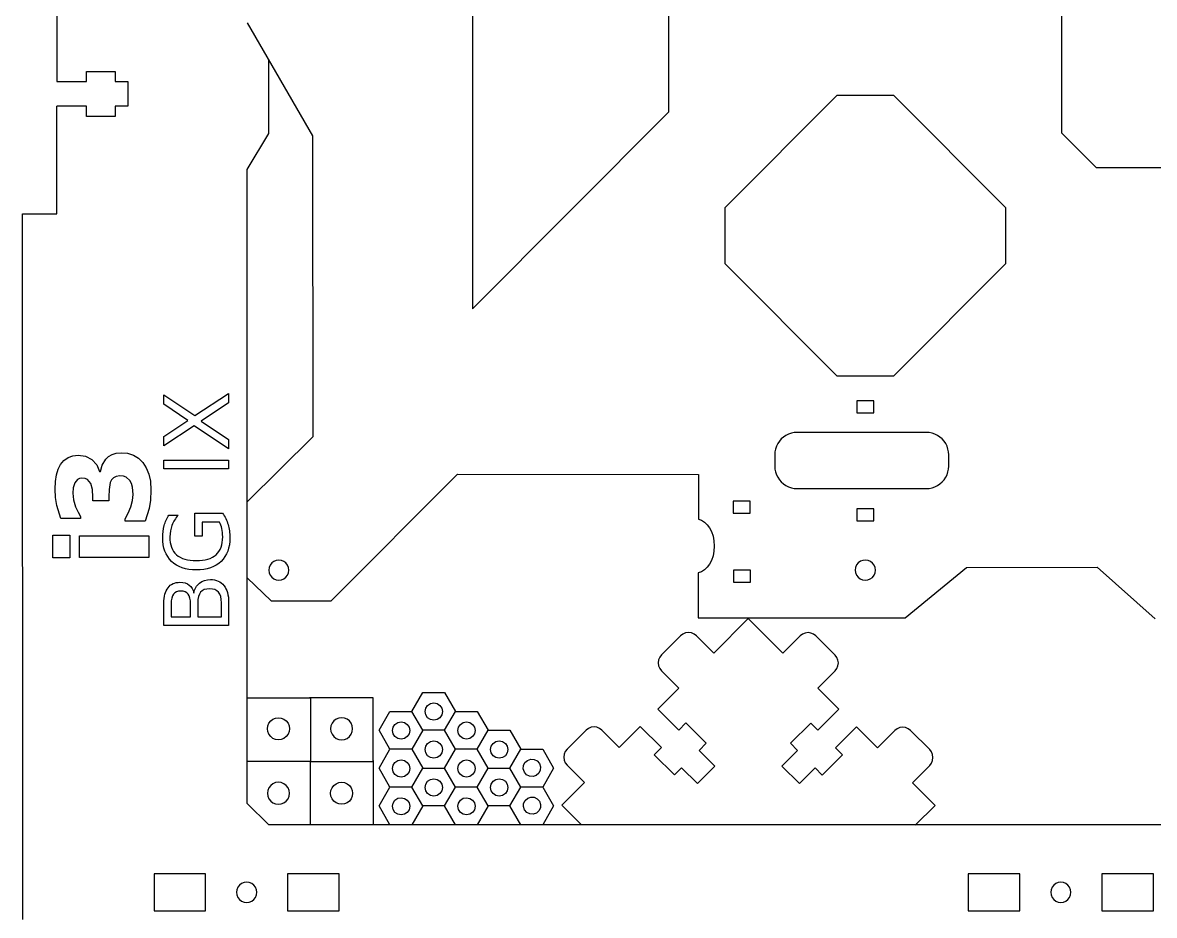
# Model space of a CAD drawing. Extents: x 67 to 939, y 34 to 584.
# Drawn here: x 66.6 to 267.9, y 212.4 to 371.2 of the extents above; entities that cross this region are included whole.
import ezdxf

# ---------------------------------------------------------------- set-up
doc = ezdxf.new("R2010")
doc.units = 0
doc.layers.get('0').update_dxf_attribs({"linetype": 'CONTINUOUS'})

msp = doc.modelspace()

# ---------------------------------------------------------------- linework, layer by layer
at = {"color": 0}
for p, q in [((146.633701, 436.327529), (146.633701, 320.328439)), ((181.563724, 355.328171), (181.563724, 401.327797)), ((191.543751, 338.32829), (211.503749, 358.328137)), ((211.503749, 358.328137), (221.483775, 358.328137)), ((221.483775, 358.328137), (241.4438, 338.32829)), ((146.633701, 320.328439), (181.563724, 355.328171)), ((191.543751, 328.328366), (191.543751, 338.32829)), ((241.4438, 338.32829), (241.4438, 328.328366)), ((211.503749, 308.328519), (191.543751, 328.328366)), ((241.4438, 328.328366), (221.483775, 308.328519)), ((201.523778, 318.258085), (201.523778, 318.258085)), ((231.393556, 318.258085), (231.393556, 318.258085)), ((221.483775, 308.328519), (211.503749, 308.328519)), ((106.526728, 251.083255), (117.815617, 251.083255)), ((128.966923, 251.083255), (117.678034, 251.083255)), ((128.966923, 239.794366), (128.966923, 251.083255)), ((128.966922, 239.931961), (128.966922, 228.643072))]:
    msp.add_line(p, q, dxfattribs=at)
at = {"color": 3}
for p, q in [((251.423799, 351.573007), (251.423799, 401.328277)), ((72.722046, 379.827005), (72.722131, 360.729639)), ((110.407236, 351.508832), (110.407236, 364.564768)), ((78.011511, 360.729639), (78.011511, 362.529624)), ((78.011511, 362.529624), (83.101333, 362.529624)), ((83.101333, 362.529624), (83.101333, 360.729639)), ((72.722131, 360.729639), (78.011511, 360.729639)), ((83.101333, 360.729639), (85.350108, 360.729639)), ((85.350108, 360.729639), (85.350108, 356.329654)), ((78.011511, 356.329654), (72.722131, 356.329654)), ((78.011511, 354.529668), (78.011511, 356.329654)), ((85.350108, 356.329654), (83.101333, 356.329654)), ((83.101333, 356.329654), (83.101333, 354.529668)), ((83.101333, 354.529668), (78.011511, 354.529668)), ((106.561958, 345.119838), (110.407236, 351.508832)), ((257.629216, 345.362622), (251.423799, 351.573007)), ((106.561958, 232.294068), (106.561958, 345.119838)), ((271.916483, 345.3598), (257.629216, 345.362622)), ((110.392843, 228.503626), (106.561958, 232.294068)), ((387.489994, 228.503626), (110.392843, 228.503626))]:
    msp.add_line(p, q, dxfattribs=at)
at = {"color": 4}
for p, q in [((106.561476, 371.206501), (118.207093, 351.054113)), ((118.207093, 351.054113), (118.264113, 297.521976)), ((118.264113, 297.521976), (106.590262, 285.972991)), ((121.511972, 268.328627), (143.95629, 290.882303)), ((143.95629, 290.882303), (186.823675, 290.839123)), ((186.823675, 290.839123), (186.801379, 282.912574)), ((186.801379, 282.912574), (187.360645, 282.689477)), ((187.360645, 282.689477), (187.89505, 282.355241)), ((187.89505, 282.355241), (188.378649, 281.900045)), ((188.378649, 281.900045), (188.799992, 281.342233)), ((188.799992, 281.342233), (189.147634, 280.666141)), ((189.147634, 280.666141), (189.410123, 279.890171)), ((189.410123, 279.890171), (189.576013, 279.032667)), ((189.576013, 279.032667), (189.633855, 278.112002)), ((189.633855, 278.112002), (189.576013, 277.191365)), ((189.410123, 276.333861), (189.147634, 275.557891)), ((189.576013, 277.191365), (189.410123, 276.333861)), ((187.89505, 273.868791), (187.360645, 273.534555)), ((188.378649, 274.323987), (187.89505, 273.868791)), ((188.799992, 274.881799), (188.378649, 274.323987)), ((189.147634, 275.557891), (188.799992, 274.881799)), ((223.589389, 265.313365), (234.465589, 274.303159)), ((234.465589, 274.303159), (257.715763, 274.369876)), ((257.715763, 274.369876), (268.068003, 265.146544)), ((106.590262, 272.45751), (110.836634, 268.328599)), ((186.797482, 273.320659), (186.79243, 265.33933)), ((187.360645, 273.534555), (186.797482, 273.320659)), ((110.836634, 268.328599), (121.511972, 268.328627)), ((186.79243, 265.33933), (223.589389, 265.313365)), ((135.834431, 241.959502), (137.775725, 238.597089)), ((141.658405, 238.597089), (143.599699, 241.959504)), ((135.833251, 235.233816), (137.774545, 238.596231)), ((137.774545, 238.596231), (141.657121, 238.596228)), ((143.599699, 235.234677), (141.658405, 238.597089)), ((147.481096, 235.233816), (149.422389, 238.596231)), ((149.422389, 238.596231), (153.304966, 238.596228)), ((137.774545, 231.871403), (135.833251, 235.233816)), ((147.482275, 235.234677), (143.599699, 235.234677)), ((149.422389, 231.871403), (147.481096, 235.233816)), ((153.295858, 231.869154), (155.237147, 235.231569)), ((141.657121, 231.871403), (137.774545, 231.871403)), ((153.304966, 231.871403), (149.422389, 231.871403)), ((155.237144, 228.506742), (153.295858, 231.869154))]:
    msp.add_line(p, q, dxfattribs=at)
at = {"color": 2}
for p, q in [((72.722103, 337.228636), (72.722103, 356.328477)), ((66.641907, 211.653717), (66.632876, 337.231459)), ((66.632876, 337.231459), (72.722103, 337.228636)), ((135.833251, 248.68663), (137.774545, 252.049045)), ((137.774545, 252.049045), (141.657121, 252.049042)), ((141.657121, 252.049042), (143.598415, 248.68663)), ((137.774545, 245.324217), (135.833251, 248.68663)), ((141.657121, 245.324217), (137.774545, 245.324217)), ((147.481096, 241.960131), (149.422389, 245.322546)), ((149.422389, 245.322546), (153.304966, 245.322543)), ((153.304966, 245.322543), (155.246259, 241.960131)), ((130.010561, 238.597089), (131.951855, 241.959504)), ((149.422389, 238.597718), (147.481096, 241.960131)), ((131.951855, 235.234677), (130.010561, 238.597089)), ((135.834431, 235.234677), (131.951855, 235.234677)), ((141.658405, 231.870774), (143.599699, 235.233189)), ((137.775725, 231.870774), (135.834431, 228.508362)), ((143.599699, 228.508362), (141.658405, 231.870774)), ((149.423569, 231.870774), (147.482275, 228.508362))]:
    msp.add_line(p, q, dxfattribs=at)
at = {"color": 1}
for p, q in [((91.74819, 303.333081), (91.74819, 305.007675)), ((91.74819, 305.007675), (97.281289, 301.303508)), ((97.281289, 301.303508), (103.269692, 305.25462)), ((103.269692, 305.25462), (103.269692, 303.580026)), ((96.031132, 300.45464), (91.74819, 303.333081)), ((103.269692, 303.580026), (98.369388, 300.338873)), ((91.74819, 297.591637), (96.031132, 300.45464)), ((98.369388, 300.338873), (103.269692, 297.074578)), ((97.119232, 299.505442), (91.74819, 295.917043)), ((103.269692, 295.392279), (97.119232, 299.505442)), ((91.74819, 295.917043), (91.74819, 297.591637)), ((103.269692, 297.074578), (103.269692, 295.392279)), ((73.980673, 293.340052), (74.706915, 293.862776)), ((74.706915, 293.862776), (75.554005, 294.176427)), ((75.554005, 294.176427), (76.502667, 294.280998)), ((76.502667, 294.280998), (77.811049, 294.078761)), ((77.811049, 294.078761), (78.946344, 293.472121)), ((81.433992, 293.565667), (81.924156, 294.018224)), ((81.924156, 294.018224), (82.537848, 294.385533)), ((82.537848, 294.385533), (83.277806, 294.629015)), ((83.277806, 294.629015), (84.146825, 294.710174)), ((84.146825, 294.710174), (85.291772, 294.59873)), ((85.291772, 294.59873), (86.33241, 294.264491)), ((86.33241, 294.264491), (87.246754, 293.7156)), ((72.968906, 291.770485), (73.394469, 292.60825)), ((73.394469, 292.60825), (73.980673, 293.340052)), ((78.946344, 293.472121), (79.809888, 292.535327)), ((79.809888, 292.535327), (80.302761, 291.342667)), ((80.456515, 291.342667), (80.753046, 292.481696)), ((80.753046, 292.481696), (81.433992, 293.565667)), ((87.246754, 293.7156), (88.012818, 292.960387)), ((88.012818, 292.960387), (88.623773, 292.015358)), ((88.623773, 292.015358), (89.072675, 290.91897)), ((91.74819, 291.811585), (91.74819, 293.370411)), ((91.74819, 293.370411), (103.269692, 293.370411)), ((103.269692, 293.370411), (103.269692, 291.811585)), ((72.469147, 289.605268), (72.658603, 290.775911)), ((72.658603, 290.775911), (72.968906, 291.770485)), ((76.376288, 289.934056), (75.887592, 289.361789)), ((76.734625, 290.107369), (76.376288, 289.934056)), ((77.183584, 290.165151), (76.734625, 290.107369)), ((77.754633, 290.103249), (77.183584, 290.165151)), ((78.193996, 289.917521), (77.754633, 290.103249)), ((78.77608, 289.22972), (78.193996, 289.917521)), ((80.302761, 291.342667), (80.456515, 291.342667)), ((82.443106, 289.881758), (82.213829, 289.405821)), ((82.779458, 290.253185), (82.443106, 289.881758)), ((83.253084, 290.492546), (82.779458, 290.253185)), ((83.894208, 290.572313), (83.253084, 290.492546)), ((84.546282, 290.515925), (83.894208, 290.572313)), ((85.030943, 290.346733), (84.546282, 290.515925)), ((85.706385, 289.746966), (85.030943, 290.346733)), ((89.072675, 290.91897), (89.348604, 289.619017)), ((103.269692, 291.811585), (91.74819, 291.811585)), ((72.489721, 286.757764), (72.405957, 288.239295)), ((72.405985, 288.239295), (72.469147, 289.605268)), ((75.623968, 288.437381), (75.558069, 287.534993)), ((75.887592, 289.361789), (75.623968, 288.437381)), ((79.039703, 288.162254), (78.77608, 289.22972)), ((79.105574, 286.786652), (79.039703, 288.162254)), ((82.005153, 288.140238), (81.98314, 286.84168)), ((82.213829, 289.405821), (82.005153, 288.140238)), ((85.996086, 289.217333), (85.706385, 289.746966)), ((86.162202, 288.574928), (85.996086, 289.217333)), ((86.266511, 287.281848), (86.162202, 288.574928)), ((89.348604, 289.619017), (89.44058, 288.063228)), ((89.44058, 288.063228), (89.360965, 286.284551)), ((72.740927, 285.306481), (72.489721, 286.757764)), ((75.558069, 287.534993), (75.700845, 286.302418)), ((75.700845, 286.302418), (76.063303, 285.080898)), ((79.105574, 286.137343), (79.105574, 286.786652)), ((81.98314, 286.137343), (79.105574, 286.137343)), ((81.98314, 286.84168), (81.98314, 286.137343)), ((85.849161, 285.064363), (86.162202, 286.226768)), ((86.162202, 286.226768), (86.266511, 287.281848)), ((89.360965, 286.284551), (89.122092, 284.778243)), ((73.438354, 283.022976), (72.740927, 285.306481)), ((76.063303, 285.080898), (76.519092, 284.112461)), ((76.519092, 284.112461), (76.941946, 283.364121)), ((84.860706, 282.945935), (85.393372, 283.926762)), ((85.393372, 283.926762), (85.849161, 285.064363)), ((89.122092, 284.778243), (88.408211, 282.549766)), ((97.25042, 279.834779), (97.25042, 283.9248)), ((97.25042, 283.9248), (102.197027, 283.9248)), ((76.941946, 283.022976), (73.438354, 283.022976)), ((76.941946, 283.364121), (76.941946, 283.022976)), ((84.860706, 282.549766), (84.860706, 282.945935)), ((88.408211, 282.549766), (84.860706, 282.549766)), ((92.635646, 283.623838), (94.294805, 283.623838)), ((101.625968, 282.381383), (98.531443, 282.381383)), ((98.531443, 282.381383), (98.531443, 279.834779)), ((72.01062, 275.97983), (72.01062, 280.051642)), ((72.01062, 280.051642), (75.008977, 280.051642)), ((75.008977, 280.051642), (75.008977, 275.97983)), ((76.766262, 276.08988), (76.766262, 279.941589)), ((76.766262, 279.941589), (89.100135, 279.941589)), ((89.100135, 279.941589), (89.100135, 276.08988)), ((98.531443, 279.834779), (97.25042, 279.834779)), ((75.008977, 275.97983), (72.01062, 275.97983)), ((89.100135, 276.08988), (76.766262, 276.08988)), ((91.74819, 263.968585), (91.74819, 267.950571)), ((93.029213, 267.834832), (93.029213, 265.527439)), ((96.50187, 265.527439), (96.50187, 267.834832)), ((103.269692, 268.104918), (103.269692, 263.968585)), ((103.269692, 263.968585), (91.74819, 263.968585)), ((93.029213, 265.527439), (96.50187, 265.527439))]:
    msp.add_line(p, q, dxfattribs=at)
at = {"color": 7}
for p, q in [((218.012654, 303.936774), (214.987155, 303.936774)), ((214.987155, 303.936774), (214.987155, 301.80213)), ((218.012654, 301.80213), (218.012654, 303.936774)), ((214.987155, 301.80213), (218.012654, 301.80213)), ((202.853242, 298.024106), (202.384923, 297.792712)), ((203.347696, 298.19231), (202.853242, 298.024106)), ((203.859844, 298.29439), (203.347696, 298.19231)), ((204.380911, 298.328596), (203.859844, 298.29439)), ((227.334919, 298.328596), (204.380911, 298.328596)), ((227.856014, 298.29439), (227.334919, 298.328596)), ((228.368134, 298.19231), (227.856014, 298.29439)), ((228.862588, 298.024106), (228.368134, 298.19231)), ((229.330935, 297.792712), (228.862588, 298.024106)), ((200.923746, 296.328628), (200.692775, 295.859349)), ((201.213842, 296.763617), (200.923746, 296.328628)), ((201.558153, 297.157006), (201.213842, 296.763617)), ((201.950724, 297.501995), (201.558153, 297.157006)), ((202.384923, 297.792712), (201.950724, 297.501995)), ((229.765106, 297.502023), (229.330935, 297.792712)), ((230.157705, 297.157035), (229.765106, 297.502023)), ((230.501988, 296.763645), (230.157705, 297.157035)), ((230.792113, 296.328571), (230.501988, 296.763645)), ((231.023055, 295.859349), (230.792113, 296.328571)), ((200.423055, 294.850715), (200.388878, 294.328632)), ((200.388878, 294.328632), (200.388906, 292.328608)), ((200.524937, 295.363908), (200.423055, 294.850715)), ((200.692775, 295.859349), (200.524937, 295.363908)), ((231.190921, 295.363908), (231.023055, 295.859349)), ((231.292775, 294.850715), (231.190921, 295.363908)), ((231.326952, 294.328632), (231.292775, 294.850715)), ((231.326952, 292.328636), (231.326952, 294.328632)), ((200.388906, 292.328608), (200.423055, 291.806553)), ((231.292775, 291.806553), (231.326952, 292.328636)), ((200.423055, 291.806553), (200.524937, 291.29336)), ((200.524937, 291.29336), (200.692775, 290.797891)), ((200.692775, 290.797891), (200.923746, 290.328668)), ((200.923746, 290.328668), (201.213842, 289.893594)), ((201.213842, 289.893594), (201.558153, 289.500205)), ((230.157705, 289.500233), (230.501988, 289.893622)), ((230.501988, 289.893622), (230.792113, 290.328668)), ((230.792113, 290.328668), (231.023055, 290.797891)), ((231.023055, 290.797891), (231.190921, 291.293388)), ((231.190921, 291.293388), (231.292775, 291.806553)), ((201.558153, 289.500205), (201.950724, 289.155244)), ((201.950724, 289.155244), (202.384923, 288.864527)), ((202.384923, 288.864527), (202.853242, 288.633133)), ((202.853242, 288.633133), (203.347696, 288.464985)), ((203.347696, 288.464985), (203.859844, 288.362906)), ((203.859844, 288.362906), (204.380911, 288.328672)), ((204.380911, 288.328672), (227.334919, 288.328672)), ((227.334919, 288.328672), (227.856014, 288.362906)), ((227.856014, 288.362906), (228.368134, 288.464985)), ((228.368134, 288.464985), (228.862588, 288.633133)), ((228.862588, 288.633133), (229.330935, 288.864556)), ((229.330935, 288.864556), (229.765106, 289.155273)), ((229.765106, 289.155273), (230.157705, 289.500233)), ((195.992479, 286.084497), (192.966981, 286.084497)), ((192.966981, 286.084497), (192.966981, 283.949853)), ((195.992479, 283.949853), (195.992479, 286.084497)), ((192.966981, 283.949853), (195.992479, 283.949853)), ((218.01851, 284.71634), (214.993012, 284.71634)), ((214.993012, 284.71634), (214.993012, 282.581696)), ((218.01851, 282.581696), (218.01851, 284.71634)), ((214.993012, 282.581696), (218.01851, 282.581696)), ((110.457102, 274.284278), (110.395888, 273.818414)), ((110.395888, 273.818414), (110.457102, 273.352522)), ((110.636567, 274.718392), (110.457102, 274.284278)), ((110.922063, 275.091152), (110.636567, 274.718392)), ((111.294088, 275.37724), (110.922063, 275.091152)), ((111.727356, 275.557072), (111.294088, 275.37724)), ((112.192289, 275.618399), (111.727356, 275.557072)), ((112.65725, 275.557072), (112.192289, 275.618399)), ((113.090489, 275.37724), (112.65725, 275.557072)), ((113.462543, 275.091152), (113.090489, 275.37724)), ((113.74801, 274.718392), (113.462543, 275.091152)), ((113.927504, 274.284278), (113.74801, 274.718392)), ((113.988718, 273.818414), (113.927504, 274.284278)), ((113.927504, 273.352522), (113.988718, 273.818414)), ((196.104169, 273.813786), (193.07867, 273.813786)), ((193.07867, 273.813786), (193.07867, 271.679141)), ((196.104169, 271.679141), (196.104169, 273.813786)), ((214.763867, 274.303695), (214.697488, 273.838536)), ((214.697488, 273.838536), (214.753481, 273.372023)), ((214.948186, 274.735777), (214.763867, 274.303695)), ((215.237803, 275.105347), (214.948186, 274.735777)), ((215.613017, 275.387203), (215.237803, 275.105347)), ((216.04826, 275.562152), (215.613017, 275.387203)), ((216.51387, 275.618286), (216.04826, 275.562152)), ((216.978098, 275.551738), (216.51387, 275.618286)), ((217.409305, 275.36708), (216.978098, 275.551738)), ((217.778141, 275.076871), (217.409305, 275.36708)), ((218.059432, 274.700923), (217.778141, 275.076871)), ((218.234043, 274.264805), (218.059432, 274.700923)), ((218.223657, 273.333105), (218.290064, 273.798292)), ((218.290064, 273.798292), (218.234043, 274.264805)), ((110.457102, 273.352522), (110.636567, 272.918436)), ((110.636567, 272.918436), (110.922063, 272.54562)), ((110.922063, 272.54562), (111.294088, 272.259588)), ((111.294088, 272.259588), (111.727356, 272.079728)), ((111.727356, 272.079728), (112.192289, 272.018429)), ((112.192289, 272.018429), (112.65725, 272.079728)), ((112.65725, 272.079728), (113.090489, 272.259588)), ((113.090489, 272.259588), (113.462543, 272.54562)), ((113.462543, 272.54562), (113.74801, 272.918436)), ((113.74801, 272.918436), (113.927504, 273.352522)), ((214.753481, 273.372023), (214.928092, 272.935905)), ((214.928092, 272.935905), (215.209411, 272.559957)), ((215.209411, 272.559957), (215.578247, 272.269748)), ((215.578247, 272.269748), (216.009455, 272.08509)), ((216.009455, 272.08509), (216.473682, 272.018542)), ((216.473682, 272.018542), (216.939292, 272.074648)), ((216.939292, 272.074648), (217.374507, 272.249597)), ((217.374507, 272.249597), (217.749722, 272.531481)), ((217.749722, 272.531481), (218.039366, 272.901051)), ((218.039366, 272.901051), (218.223657, 273.333105)), ((193.07867, 271.679141), (196.104169, 271.679141)), ((97.767459, 268.027759), (97.767459, 265.527439)), ((101.988666, 265.527439), (101.988666, 268.027759)), ((97.767459, 265.527439), (101.988666, 265.527439)), ((138.328683, 249.241168), (138.662176, 249.740275)), ((138.662176, 249.740275), (139.161286, 250.073769)), ((139.161286, 250.073769), (139.750027, 250.190877)), ((139.750027, 250.190877), (140.34886, 250.069978)), ((140.34886, 250.069978), (140.837875, 249.740275)), ((140.837875, 249.740275), (141.167579, 249.25126)), ((111.623474, 247.491264), (112.130644, 247.558091)), ((112.130644, 247.558091), (112.637847, 247.491113)), ((123.363007, 247.558091), (122.855804, 247.491113)), ((123.870177, 247.491264), (123.363007, 247.558091)), ((138.211574, 248.652427), (138.328683, 249.241168)), ((138.328683, 248.063686), (138.211574, 248.652427)), ((138.662176, 247.564579), (138.328683, 248.063686)), ((139.161286, 247.231085), (138.662176, 247.564579)), ((140.837875, 247.564579), (140.34886, 247.234876)), ((141.167579, 248.053594), (140.837875, 247.564579)), ((141.167579, 249.25126), (141.288477, 248.652427)), ((141.288477, 248.652427), (141.167579, 248.053594)), ((110.170806, 245.59485), (110.23764, 246.103047)), ((110.237456, 245.086624), (110.170806, 245.59485)), ((110.23764, 246.103047), (110.433469, 246.576576)), ((110.433469, 246.576576), (110.744934, 246.983128)), ((110.744934, 246.983128), (111.15082, 247.29507)), ((111.15082, 247.29507), (111.623474, 247.491264)), ((112.637847, 247.491113), (113.110411, 247.294888)), ((113.110411, 247.294888), (113.516234, 246.982765)), ((113.516234, 246.982765), (113.827572, 246.576093)), ((113.827572, 246.576093), (114.02328, 246.102473)), ((114.089962, 245.594277), (114.023126, 245.08614)), ((114.02328, 246.102473), (114.089962, 245.594277)), ((121.470371, 246.102473), (121.403689, 245.594277)), ((121.403689, 245.594277), (121.470525, 245.08614)), ((121.666079, 246.576093), (121.470371, 246.102473)), ((121.977417, 246.982765), (121.666079, 246.576093)), ((122.383241, 247.294888), (121.977417, 246.982765)), ((122.855804, 247.491113), (122.383241, 247.294888)), ((124.342831, 247.29507), (123.870177, 247.491264)), ((124.748717, 246.983128), (124.342831, 247.29507)), ((125.060182, 246.576576), (124.748717, 246.983128)), ((125.256011, 246.103047), (125.060182, 246.576576)), ((125.322845, 245.59485), (125.256011, 246.103047)), ((125.256195, 245.086624), (125.322845, 245.59485)), ((132.388884, 245.289385), (132.505992, 245.878126)), ((132.505992, 245.878126), (132.839486, 246.377233)), ((132.839486, 246.377233), (133.338596, 246.710727)), ((133.338596, 246.710727), (133.927337, 246.827835)), ((133.927337, 246.827835), (134.52617, 246.706937)), ((134.52617, 246.706937), (135.015185, 246.377233)), ((135.015185, 246.377233), (135.344888, 245.888218)), ((135.344888, 245.888218), (135.465787, 245.289385)), ((139.750027, 247.113977), (139.161286, 247.231085)), ((140.34886, 247.234876), (139.750027, 247.113977)), ((144.036729, 245.289385), (144.153837, 245.878126)), ((144.153837, 245.878126), (144.48733, 246.377233)), ((144.48733, 246.377233), (144.98644, 246.710727)), ((144.98644, 246.710727), (145.575181, 246.827835)), ((145.575181, 246.827835), (146.174014, 246.706937)), ((146.174014, 246.706937), (146.663029, 246.377233)), ((146.663029, 246.377233), (146.992733, 245.888218)), ((146.992733, 245.888218), (147.113631, 245.289385)), ((110.433194, 244.613034), (110.237456, 245.086624)), ((110.744532, 244.206392), (110.433194, 244.613034)), ((111.150358, 243.894329), (110.744532, 244.206392)), ((111.622952, 243.698044), (111.150358, 243.894329)), ((112.130089, 243.631066), (111.622952, 243.698044)), ((112.637289, 243.697833), (112.130089, 243.631066)), ((113.109921, 243.893967), (112.637289, 243.697833)), ((113.515802, 244.205939), (113.109921, 243.893967)), ((113.827297, 244.612581), (113.515802, 244.205939)), ((114.023126, 245.08614), (113.827297, 244.612581)), ((121.470525, 245.08614), (121.666354, 244.612581)), ((121.666354, 244.612581), (121.977849, 244.205939)), ((121.977849, 244.205939), (122.38373, 243.893967)), ((122.38373, 243.893967), (122.856362, 243.697833)), ((122.856362, 243.697833), (123.363563, 243.631066)), ((123.363563, 243.631066), (123.870699, 243.698044)), ((123.870699, 243.698044), (124.343293, 243.894329)), ((124.343293, 243.894329), (124.749119, 244.206392)), ((124.749119, 244.206392), (125.060457, 244.613034)), ((125.060457, 244.613034), (125.256195, 245.086624)), ((132.505992, 244.700644), (132.388884, 245.289385)), ((132.839486, 244.201537), (132.505992, 244.700644)), ((133.338596, 243.868044), (132.839486, 244.201537)), ((133.927337, 243.750935), (133.338596, 243.868044)), ((134.52617, 243.871834), (133.927337, 243.750935)), ((135.015185, 244.201537), (134.52617, 243.871834)), ((135.344888, 244.690552), (135.015185, 244.201537)), ((135.465787, 245.289385), (135.344888, 244.690552)), ((144.153837, 244.700644), (144.036729, 245.289385)), ((144.48733, 244.201537), (144.153837, 244.700644)), ((144.98644, 243.868044), (144.48733, 244.201537)), ((145.575181, 243.750935), (144.98644, 243.868044)), ((146.174014, 243.871834), (145.575181, 243.750935)), ((146.663029, 244.201537), (146.174014, 243.871834)), ((146.992733, 244.690552), (146.663029, 244.201537)), ((147.113631, 245.289385), (146.992733, 244.690552)), ((138.211574, 241.891746), (138.328683, 242.480487)), ((138.328683, 241.303005), (138.211574, 241.891746)), ((138.328683, 242.480487), (138.662176, 242.979594)), ((138.662176, 242.979594), (139.161286, 243.313087)), ((139.161286, 243.313087), (139.750027, 243.430195)), ((139.750027, 243.430195), (140.34886, 243.309297)), ((140.34886, 243.309297), (140.837875, 242.979594)), ((140.837875, 242.979594), (141.167579, 242.490579)), ((141.167579, 242.490579), (141.288477, 241.891746)), ((141.288477, 241.891746), (141.167579, 241.292912)), ((149.859419, 241.891746), (149.976527, 242.480487)), ((149.976527, 241.303005), (149.859419, 241.891746)), ((149.976527, 242.480487), (150.310021, 242.979594)), ((150.310021, 242.979594), (150.809131, 243.313087)), ((150.809131, 243.313087), (151.397872, 243.430195)), ((151.397872, 243.430195), (151.996705, 243.309297)), ((151.996705, 243.309297), (152.48572, 242.979594)), ((152.48572, 242.979594), (152.815423, 242.490579)), ((152.815423, 242.490579), (152.936321, 241.891746)), ((152.936321, 241.891746), (152.815423, 241.292912)), ((132.505992, 239.117445), (132.839486, 239.616552)), ((132.839486, 239.616552), (133.338596, 239.950046)), ((133.338596, 239.950046), (133.927337, 240.067154)), ((133.927337, 240.067154), (134.52617, 239.946255)), ((134.52617, 239.946255), (135.015185, 239.616552)), ((135.015185, 239.616552), (135.344888, 239.127537)), ((138.662176, 240.803898), (138.328683, 241.303005)), ((139.161286, 240.470404), (138.662176, 240.803898)), ((139.750027, 240.353296), (139.161286, 240.470404)), ((140.34886, 240.474194), (139.750027, 240.353296)), ((140.837875, 240.803898), (140.34886, 240.474194)), ((141.167579, 241.292912), (140.837875, 240.803898)), ((144.153837, 239.117445), (144.48733, 239.616552)), ((144.48733, 239.616552), (144.98644, 239.950046)), ((144.98644, 239.950046), (145.575181, 240.067154)), ((145.575181, 240.067154), (146.174014, 239.946255)), ((146.174014, 239.946255), (146.663029, 239.616552)), ((146.663029, 239.616552), (146.992733, 239.127537)), ((150.310021, 240.803898), (149.976527, 241.303005)), ((150.809131, 240.470404), (150.310021, 240.803898)), ((151.397872, 240.353296), (150.809131, 240.470404)), ((151.996705, 240.474194), (151.397872, 240.353296)), ((152.48572, 240.803898), (151.996705, 240.474194)), ((152.815423, 241.292912), (152.48572, 240.803898)), ((155.713114, 239.042238), (155.971762, 239.572277)), ((155.971762, 239.572277), (156.429919, 239.976397)), ((156.429919, 239.976397), (157.008971, 240.17111)), ((157.008971, 240.17111), (157.597323, 240.130086)), ((157.597323, 240.130086), (158.127362, 239.871438)), ((158.127362, 239.871438), (158.531479, 239.413281)), ((132.388884, 238.528704), (132.505992, 239.117445)), ((132.505992, 237.939963), (132.388884, 238.528704)), ((132.839486, 237.440856), (132.505992, 237.939963)), ((135.344888, 237.929871), (135.015185, 237.440856)), ((135.344888, 239.127537), (135.465787, 238.528704)), ((135.465787, 238.528704), (135.344888, 237.929871)), ((144.036729, 238.528704), (144.153837, 239.117445)), ((144.153837, 237.939963), (144.036729, 238.528704)), ((144.48733, 237.440856), (144.153837, 237.939963)), ((146.992733, 237.929871), (146.663029, 237.440856)), ((146.992733, 239.127537), (147.113631, 238.528704)), ((147.113631, 238.528704), (146.992733, 237.929871)), ((155.67209, 238.453887), (155.713114, 239.042238)), ((155.866807, 237.874832), (155.67209, 238.453887)), ((156.262595, 237.423522), (155.866807, 237.874832)), ((158.419679, 237.707508), (157.968369, 237.311719)), ((158.685171, 238.245875), (158.419679, 237.707508)), ((158.531479, 239.413281), (158.724431, 238.844863)), ((158.724431, 238.844863), (158.685171, 238.245875)), ((110.744532, 235.519924), (110.433194, 235.113282)), ((111.150358, 235.831987), (110.744532, 235.519924)), ((111.622952, 236.028271), (111.150358, 235.831987)), ((112.130089, 236.09525), (111.622952, 236.028271)), ((112.637289, 236.028483), (112.130089, 236.09525)), ((113.109921, 235.832349), (112.637289, 236.028483)), ((113.515802, 235.520377), (113.109921, 235.832349)), ((113.827297, 235.113735), (113.515802, 235.520377)), ((121.666354, 235.113735), (121.977849, 235.520377)), ((121.977849, 235.520377), (122.38373, 235.832349)), ((122.38373, 235.832349), (122.856362, 236.028483)), ((122.856362, 236.028483), (123.363563, 236.09525)), ((123.363563, 236.09525), (123.870699, 236.028271)), ((123.870699, 236.028271), (124.343293, 235.831987)), ((124.343293, 235.831987), (124.749119, 235.519924)), ((124.749119, 235.519924), (125.060457, 235.113282)), ((133.338596, 237.107362), (132.839486, 237.440856)), ((133.927337, 236.990254), (133.338596, 237.107362)), ((134.52617, 237.111152), (133.927337, 236.990254)), ((135.015185, 237.440856), (134.52617, 237.111152)), ((138.211574, 235.165431), (138.328683, 235.754172)), ((138.328683, 235.754172), (138.662176, 236.253279)), ((138.662176, 236.253279), (139.161286, 236.586772)), ((139.161286, 236.586772), (139.750027, 236.70388)), ((139.750027, 236.70388), (140.34886, 236.582982)), ((140.34886, 236.582982), (140.837875, 236.253279)), ((140.837875, 236.253279), (141.167579, 235.764264)), ((141.167579, 235.764264), (141.288477, 235.165431)), ((144.98644, 237.107362), (144.48733, 237.440856)), ((145.575181, 236.990254), (144.98644, 237.107362)), ((146.174014, 237.111152), (145.575181, 236.990254)), ((146.663029, 237.440856), (146.174014, 237.111152)), ((149.859419, 235.165431), (149.976527, 235.754172)), ((149.976527, 235.754172), (150.310021, 236.253279)), ((150.310021, 236.253279), (150.809131, 236.586772)), ((150.809131, 236.586772), (151.397872, 236.70388)), ((151.397872, 236.70388), (151.996705, 236.582982)), ((151.996705, 236.582982), (152.48572, 236.253279)), ((152.48572, 236.253279), (152.815423, 235.764264)), ((152.815423, 235.764264), (152.936321, 235.165431)), ((156.800965, 237.158027), (156.262595, 237.423522)), ((157.399951, 237.118767), (156.800965, 237.158027)), ((157.968369, 237.311719), (157.399951, 237.118767)), ((110.237456, 234.639692), (110.170806, 234.131465)), ((110.170806, 234.131465), (110.23764, 233.623269)), ((110.433194, 235.113282), (110.237456, 234.639692)), ((110.23764, 233.623269), (110.433469, 233.149739)), ((114.023126, 234.640175), (113.827297, 235.113735)), ((113.827572, 233.150222), (114.02328, 233.623842)), ((114.089962, 234.132039), (114.023126, 234.640175)), ((114.02328, 233.623842), (114.089962, 234.132039)), ((121.403689, 234.132039), (121.470525, 234.640175)), ((121.470371, 233.623842), (121.403689, 234.132039)), ((121.666079, 233.150222), (121.470371, 233.623842)), ((121.470525, 234.640175), (121.666354, 235.113735)), ((125.256011, 233.623269), (125.060182, 233.149739)), ((125.060457, 235.113282), (125.256195, 234.639692)), ((125.322845, 234.131465), (125.256011, 233.623269)), ((125.256195, 234.639692), (125.322845, 234.131465)), ((138.328683, 234.57669), (138.211574, 235.165431)), ((138.662176, 234.077582), (138.328683, 234.57669)), ((139.161286, 233.744089), (138.662176, 234.077582)), ((139.750027, 233.626981), (139.161286, 233.744089)), ((140.34886, 233.747879), (139.750027, 233.626981)), ((140.837875, 234.077582), (140.34886, 233.747879)), ((141.167579, 234.566597), (140.837875, 234.077582)), ((141.288477, 235.165431), (141.167579, 234.566597)), ((149.976527, 234.57669), (149.859419, 235.165431)), ((150.310021, 234.077582), (149.976527, 234.57669)), ((150.809131, 233.744089), (150.310021, 234.077582)), ((151.397872, 233.626981), (150.809131, 233.744089)), ((151.996705, 233.747879), (151.397872, 233.626981)), ((152.48572, 234.077582), (151.996705, 233.747879)), ((152.815423, 234.566597), (152.48572, 234.077582)), ((152.936321, 235.165431), (152.815423, 234.566597)), ((110.433469, 233.149739), (110.744934, 232.743188)), ((110.744934, 232.743188), (111.15082, 232.431246)), ((111.15082, 232.431246), (111.623474, 232.235052)), ((111.623474, 232.235052), (112.130644, 232.168224)), ((112.130644, 232.168224), (112.637847, 232.235203)), ((112.637847, 232.235203), (113.110411, 232.431427)), ((113.110411, 232.431427), (113.516234, 232.74355)), ((113.516234, 232.74355), (113.827572, 233.150222)), ((121.977417, 232.74355), (121.666079, 233.150222)), ((122.383241, 232.431427), (121.977417, 232.74355)), ((122.855804, 232.235203), (122.383241, 232.431427)), ((123.363007, 232.168224), (122.855804, 232.235203)), ((123.870177, 232.235052), (123.363007, 232.168224)), ((124.342831, 232.431246), (123.870177, 232.235052)), ((124.748717, 232.743188), (124.342831, 232.431246)), ((125.060182, 233.149739), (124.748717, 232.743188)), ((132.388884, 231.802389), (132.505992, 232.39113)), ((132.505992, 231.213648), (132.388884, 231.802389)), ((132.505992, 232.39113), (132.839486, 232.890237)), ((132.839486, 232.890237), (133.338596, 233.22373)), ((133.338596, 233.22373), (133.927337, 233.340839)), ((133.927337, 233.340839), (134.52617, 233.21994)), ((134.52617, 233.21994), (135.015185, 232.890237)), ((135.015185, 232.890237), (135.344888, 232.401222)), ((135.344888, 232.401222), (135.465787, 231.802389)), ((135.465787, 231.802389), (135.344888, 231.203556)), ((144.036729, 231.802389), (144.153837, 232.39113)), ((144.153837, 231.213648), (144.036729, 231.802389)), ((144.153837, 232.39113), (144.48733, 232.890237)), ((144.48733, 232.890237), (144.98644, 233.22373)), ((144.98644, 233.22373), (145.575181, 233.340839)), ((145.575181, 233.340839), (146.174014, 233.21994)), ((146.174014, 233.21994), (146.663029, 232.890237)), ((146.663029, 232.890237), (146.992733, 232.401222)), ((146.992733, 232.401222), (147.113631, 231.802389)), ((147.113631, 231.802389), (146.992733, 231.203556)), ((155.693511, 231.742789), (155.734535, 232.331141)), ((155.888225, 231.163734), (155.693511, 231.742789)), ((155.734535, 232.331141), (155.993183, 232.861179)), ((155.993183, 232.861179), (156.451337, 233.265299)), ((156.451337, 233.265299), (157.030392, 233.460013)), ((157.030392, 233.460013), (157.618744, 233.418989)), ((157.618744, 233.418989), (158.148782, 233.16034)), ((158.148782, 233.16034), (158.552899, 232.702187)), ((158.706592, 231.534777), (158.4411, 230.99641)), ((158.552899, 232.702187), (158.745849, 232.133768)), ((158.745849, 232.133768), (158.706592, 231.534777)), ((132.839486, 230.714541), (132.505992, 231.213648)), ((133.338596, 230.381047), (132.839486, 230.714541)), ((133.927337, 230.263939), (133.338596, 230.381047)), ((134.52617, 230.384837), (133.927337, 230.263939)), ((135.015185, 230.714541), (134.52617, 230.384837)), ((135.344888, 231.203556), (135.015185, 230.714541)), ((144.48733, 230.714541), (144.153837, 231.213648)), ((144.98644, 230.381047), (144.48733, 230.714541)), ((145.575181, 230.263939), (144.98644, 230.381047)), ((146.174014, 230.384837), (145.575181, 230.263939)), ((146.663029, 230.714541), (146.174014, 230.384837)), ((146.992733, 231.203556), (146.663029, 230.714541)), ((156.284013, 230.712427), (155.888225, 231.163734)), ((156.822383, 230.446929), (156.284013, 230.712427)), ((157.421372, 230.407672), (156.822383, 230.446929)), ((157.98979, 230.600622), (157.421372, 230.407672)), ((158.4411, 230.99641), (157.98979, 230.600622)), ((99.182524, 219.803674), (90.000904, 219.803674)), ((90.000904, 219.803674), (90.000904, 213.203682)), ((99.182524, 213.203682), (99.182524, 219.803674)), ((122.934939, 219.803674), (113.753347, 219.803674)), ((113.753347, 219.803674), (113.753347, 213.203682)), ((122.934939, 213.203682), (122.934939, 219.803674)), ((234.795862, 219.803674), (234.795862, 213.203682)), ((243.977482, 219.803674), (234.795862, 219.803674)), ((243.977482, 213.203682), (243.977482, 219.803674)), ((258.548305, 219.803674), (258.548277, 213.203682)), ((267.729897, 219.803674), (258.548305, 219.803674)), ((267.729897, 213.203682), (267.729897, 219.803674)), ((104.910704, 217.40456), (104.73107, 216.970022)), ((105.196482, 217.777686), (104.910704, 217.40456)), ((105.568875, 218.064028), (105.196482, 217.777686)), ((106.002537, 218.24403), (105.568875, 218.064028)), ((106.467922, 218.305413), (106.002537, 218.24403)), ((106.933334, 218.24403), (106.467922, 218.305413)), ((107.366997, 218.064028), (106.933334, 218.24403)), ((107.739389, 217.777686), (107.366997, 218.064028)), ((108.025139, 217.40456), (107.739389, 217.777686)), ((108.204774, 216.970022), (108.025139, 217.40456)), ((249.705634, 217.40456), (249.526056, 216.970022)), ((249.991412, 217.777686), (249.705634, 217.40456)), ((250.363832, 218.064028), (249.991412, 217.777686)), ((250.797467, 218.24403), (250.363832, 218.064028)), ((251.262908, 218.305413), (250.797467, 218.24403)), ((251.728264, 218.24403), (251.262908, 218.305413)), ((252.161927, 218.064028), (251.728264, 218.24403)), ((252.534319, 217.777686), (252.161927, 218.064028)), ((252.820097, 217.40456), (252.534319, 217.777686)), ((252.999731, 216.970022), (252.820097, 217.40456)), ((104.73107, 216.970022), (104.669799, 216.503706)), ((104.669799, 216.503706), (104.73107, 216.037391)), ((104.73107, 216.037391), (104.910704, 215.602853)), ((104.910704, 215.602853), (105.196482, 215.229699)), ((107.739389, 215.229699), (108.025139, 215.602853)), ((108.025139, 215.602853), (108.204774, 216.037391)), ((108.266044, 216.503706), (108.204774, 216.970022)), ((108.204774, 216.037391), (108.266044, 216.503706)), ((249.526056, 216.970022), (249.464785, 216.503706)), ((249.464785, 216.503706), (249.526056, 216.037391)), ((249.526056, 216.037391), (249.705634, 215.602853)), ((249.705634, 215.602853), (249.991412, 215.229699)), ((252.534319, 215.229699), (252.820097, 215.602853)), ((252.820097, 215.602853), (252.999731, 216.037391)), ((253.061002, 216.503706), (252.999731, 216.970022)), ((252.999731, 216.037391), (253.061002, 216.503706)), ((105.196482, 215.229699), (105.568875, 214.943356)), ((105.568875, 214.943356), (106.002537, 214.763383)), ((106.002537, 214.763383), (106.467922, 214.702)), ((106.467922, 214.702), (106.933334, 214.763383)), ((106.933334, 214.763383), (107.366997, 214.943356)), ((107.366997, 214.943356), (107.739389, 215.229699)), ((249.991412, 215.229699), (250.363832, 214.943356)), ((250.363832, 214.943356), (250.797467, 214.763383)), ((250.797467, 214.763383), (251.262908, 214.702)), ((251.262908, 214.702), (251.728264, 214.763383)), ((251.728264, 214.763383), (252.161927, 214.943356)), ((252.161927, 214.943356), (252.534319, 215.229699)), ((90.000904, 213.203682), (99.182524, 213.203682)), ((113.753347, 213.203682), (122.934939, 213.203682)), ((234.795862, 213.203682), (243.977482, 213.203682)), ((258.548277, 213.203682), (267.729897, 213.203682))]:
    msp.add_line(p, q, dxfattribs=at)
at = {"color": 5}
for p, q in [((195.673627, 265.199432), (189.534085, 259.05989)), ((201.825402, 259.047657), (195.673627, 265.199432)), ((183.63262, 262.138601), (180.245287, 258.751269)), ((184.046091, 262.455724), (183.63262, 262.138601)), ((184.527772, 262.654826), (184.046091, 262.455724)), ((185.044815, 262.722378), (184.527772, 262.654826)), ((185.562018, 262.653789), (185.044815, 262.722378)), ((186.044098, 262.453728), (185.562018, 262.653789)), ((186.458188, 262.135788), (186.044098, 262.453728)), ((189.534085, 259.05989), (186.458188, 262.135788)), ((204.895172, 262.117428), (201.825402, 259.047657)), ((205.308643, 262.434511), (204.895172, 262.117428)), ((205.790324, 262.633653), (205.308643, 262.434511)), ((206.307368, 262.701204), (205.790324, 262.633653)), ((206.824571, 262.632615), (206.307368, 262.701204)), ((207.306651, 262.432515), (206.824571, 262.632615)), ((207.72076, 262.114594), (207.306651, 262.432515)), ((211.114838, 258.720516), (207.72076, 262.114594)), ((179.729042, 257.856097), (179.661491, 257.339054)), ((179.928165, 258.337798), (179.729042, 257.856097)), ((180.245287, 258.751269), (179.928165, 258.337798)), ((211.432779, 258.306387), (211.114838, 258.720516)), ((211.632859, 257.824327), (211.432779, 258.306387)), ((211.701448, 257.307124), (211.632859, 257.824327)), ((179.661491, 257.339054), (179.7301, 256.821871)), ((179.7301, 256.821871), (179.93016, 256.339791)), ((179.93016, 256.339791), (180.248081, 255.925681)), ((180.248081, 255.925681), (183.323979, 252.849784)), ((208.047901, 252.825158), (211.117672, 255.894929)), ((211.117672, 255.894929), (211.434755, 256.3084)), ((211.434755, 256.3084), (211.633897, 256.790081)), ((211.633897, 256.790081), (211.701448, 257.307124)), ((183.323979, 252.849784), (179.583802, 249.109607)), ((211.795541, 249.077517), (208.047901, 252.825158)), ((117.815617, 251.083255), (117.815617, 239.794366)), ((130.010561, 245.323588), (131.951855, 248.686003)), ((131.951855, 248.686003), (135.834431, 248.686)), ((141.658405, 245.323588), (143.599699, 248.686003)), ((143.599699, 248.686003), (147.482275, 248.686)), ((147.482275, 248.686), (149.423569, 245.323588)), ((179.583802, 249.109607), (183.331442, 245.361966)), ((208.055365, 245.33734), (211.795541, 249.077517)), ((167.250597, 245.66023), (166.837107, 245.343088)), ((167.732278, 245.859333), (167.250597, 245.66023)), ((168.249322, 245.926884), (167.732278, 245.859333)), ((168.766505, 245.858275), (168.249322, 245.926884)), ((169.248585, 245.658215), (168.766505, 245.858275)), ((169.662674, 245.340274), (169.248585, 245.658215)), ((176.478749, 246.004553), (172.738572, 242.264377)), ((180.226389, 242.256913), (176.478749, 246.004553)), ((183.331442, 245.361966), (184.601709, 246.632233)), ((184.601709, 246.632233), (188.207921, 243.026022)), ((203.183556, 243.011095), (206.782583, 246.610122)), ((206.782583, 246.610122), (208.055365, 245.33734)), ((214.906781, 245.966278), (211.166604, 242.226101)), ((218.654422, 242.218637), (214.906781, 245.966278)), ((222.137663, 245.605491), (221.724192, 245.288408)), ((222.619344, 245.804633), (222.137663, 245.605491)), ((223.136388, 245.872184), (222.619344, 245.804633)), ((223.65357, 245.803615), (223.136388, 245.872184)), ((224.135651, 245.603515), (223.65357, 245.803615)), ((224.54976, 245.285594), (224.135651, 245.603515)), ((131.951855, 241.961175), (130.010561, 245.323588)), ((137.775725, 245.323588), (135.834431, 241.961175)), ((143.599699, 241.961175), (141.658405, 245.323588)), ((166.837107, 245.343088), (163.449794, 241.955775)), ((172.738572, 242.264377), (169.662674, 245.340274)), ((221.724192, 245.288408), (218.654422, 242.218637)), ((227.943858, 241.891496), (224.54976, 245.285594)), ((135.834431, 241.961175), (131.951855, 241.961175)), ((147.482275, 241.961175), (143.599699, 241.961175)), ((153.30404, 238.597343), (155.245328, 241.959758)), ((155.245328, 241.959758), (159.12791, 241.959756)), ((159.12791, 241.959756), (161.069198, 238.597346)), ((163.132671, 241.542304), (162.933569, 241.060623)), ((163.449794, 241.955775), (163.132671, 241.542304)), ((178.956162, 240.986686), (180.226389, 242.256913)), ((188.207921, 243.026022), (186.937654, 241.755755)), ((186.937654, 241.755755), (189.730713, 238.962696)), ((201.668846, 238.950822), (204.456337, 241.738313)), ((204.456337, 241.738313), (203.183556, 243.011095)), ((211.166604, 242.226101), (212.439386, 240.953319)), ((228.261779, 241.477387), (227.943858, 241.891496)), ((117.815617, 239.794366), (106.526728, 239.794366)), ((117.815617, 228.505477), (117.815617, 239.794366)), ((117.815617, 239.794366), (129.104506, 239.794366)), ((162.933569, 241.060623), (162.865997, 240.54356)), ((162.865997, 240.54356), (162.934607, 240.026377)), ((162.934607, 240.026377), (163.134667, 239.544297)), ((163.134667, 239.544297), (163.452608, 239.130207)), ((182.562373, 237.380474), (178.956162, 240.986686)), ((212.439386, 240.953319), (208.840359, 237.354292)), ((228.461859, 240.995327), (228.261779, 241.477387)), ((228.263755, 239.4794), (228.462897, 239.961081)), ((228.530448, 240.478124), (228.461859, 240.995327)), ((228.462897, 239.961081), (228.530448, 240.478124)), ((155.245325, 235.234931), (153.30404, 238.597343)), ((161.069198, 238.597346), (159.12791, 235.234928)), ((163.452608, 239.130207), (166.528505, 236.05431)), ((183.8326, 238.650702), (182.562373, 237.380474)), ((186.62566, 235.857642), (183.8326, 238.650702)), ((189.730713, 238.962696), (186.62566, 235.857642)), ((204.780086, 235.839582), (201.668846, 238.950822)), ((207.567577, 238.627074), (204.780086, 235.839582)), ((208.840359, 237.354292), (207.567577, 238.627074)), ((224.876901, 235.996158), (227.946672, 239.065929)), ((227.946672, 239.065929), (228.263755, 239.4794)), ((166.528505, 236.05431), (162.510998, 232.036803)), ((228.905344, 231.967715), (224.876901, 235.996158)), ((130.010561, 231.870774), (131.951855, 235.233189)), ((159.12791, 235.234928), (155.245325, 235.234931)), ((159.119726, 235.231567), (161.061014, 231.869157)), ((131.951855, 228.508362), (130.010561, 231.870774)), ((161.061014, 231.869157), (159.119726, 228.506742)), ((162.510998, 232.036803), (166.049339, 228.498462)), ((225.375964, 228.438334), (228.905344, 231.967715))]:
    msp.add_line(p, q, dxfattribs=at)
at = {"color": 1}
for points in [[(102.197027, 283.9248), (102.624035, 283.322848), (102.948151, 282.659203), (103.16937, 281.933807)], [(91.817642, 281.748585), (92.002862, 282.427696), (92.275531, 283.052762), (92.635646, 283.623838)], [(93.191271, 281.787193), (92.944338, 281.138956), (92.820866, 280.457277), (92.820854, 279.742182)], [(94.294805, 283.623838), (93.80607, 283.047625), (93.438224, 282.435401), (93.191271, 281.787193)], [(102.073555, 281.216116), (101.975807, 281.648255), (101.826611, 282.036677), (101.625968, 282.381383)], [(103.16937, 281.933807), (103.385445, 281.208411), (103.493483, 280.434135), (103.493486, 279.610977)], [(91.539831, 279.610977), (91.539842, 280.362112), (91.632445, 281.074638), (91.817642, 281.748585)], [(102.212459, 279.742182), (102.212462, 280.292657), (102.166158, 280.783949), (102.073555, 281.216116)], [(93.121819, 275.382046), (92.067172, 276.400699), (91.539842, 277.810343), (91.539831, 279.610977)], [(92.820854, 279.742182), (92.820866, 278.332539), (93.214433, 277.272738), (94.001557, 276.562751)], [(101.031757, 276.562751), (101.818895, 277.272738), (102.212462, 278.332539), (102.212459, 279.742182)], [(103.493486, 279.610977), (103.493483, 277.810343), (102.968727, 276.400699), (101.919213, 275.382046)], [(94.001557, 276.562751), (94.788703, 275.85793), (95.961686, 275.505519), (97.520515, 275.505519)], [(97.520515, 275.505519), (99.074213, 275.505519), (100.244625, 275.85793), (101.031757, 276.562751)], [(97.520515, 273.8618), (95.637573, 273.8618), (94.171341, 274.368558), (93.121819, 275.382046)], [(101.919213, 275.382046), (100.864557, 274.368558), (99.398326, 273.8618), (97.520515, 273.8618)], [(98.091575, 271.50039), (98.611191, 271.927392), (99.261992, 272.140894), (100.043979, 272.140922)], [(100.043979, 272.140922), (101.072917, 272.140894), (101.867767, 271.791079), (102.428537, 271.091394)], [(91.74819, 267.950571), (91.748201, 269.13898), (91.995146, 270.054735), (92.489023, 270.697835)], [(92.489023, 270.697835), (92.982921, 271.340906), (93.685168, 271.662442), (94.595767, 271.66247)], [(94.765541, 270.095911), (94.184202, 270.095911), (93.749478, 269.908121), (93.461366, 269.532568)], [(94.595767, 271.66247), (95.300597, 271.662442), (95.861364, 271.497822), (96.278077, 271.168582)], [(96.077434, 269.532568), (95.789341, 269.908121), (95.352043, 270.095911), (94.765541, 270.095911)], [(96.278077, 271.168582), (96.694803, 270.839313), (96.954608, 270.355697), (97.057495, 269.717762)], [(97.057495, 269.717762), (97.22213, 270.484334), (97.566825, 271.078524), (98.091575, 271.50039)], [(102.428537, 271.091394), (102.989307, 270.391708), (103.269692, 269.396226), (103.269692, 268.104918)], [(93.461366, 269.532568), (93.173274, 269.162151), (93.029225, 268.596239), (93.029213, 267.834832)], [(96.50187, 267.834832), (96.501876, 268.596239), (96.360398, 269.162151), (96.077434, 269.532568)]]:
    msp.add_open_spline(points, degree=3, dxfattribs=at)
at = {"color": 7}
for points in [[(98.284499, 269.887547), (97.939812, 269.486255), (97.767465, 268.866326), (97.767459, 268.027759)], [(99.874206, 270.497203), (99.153955, 270.497175), (98.624055, 270.293975), (98.284499, 269.887547)], [(101.471626, 269.887547), (101.121792, 270.293975), (100.589317, 270.497175), (99.874206, 270.497203)], [(101.988666, 268.027759), (101.988668, 268.866326), (101.816321, 269.486255), (101.471626, 269.887547)]]:
    msp.add_open_spline(points, degree=3, dxfattribs=at)

doc.saveas('drawing.dxf')
